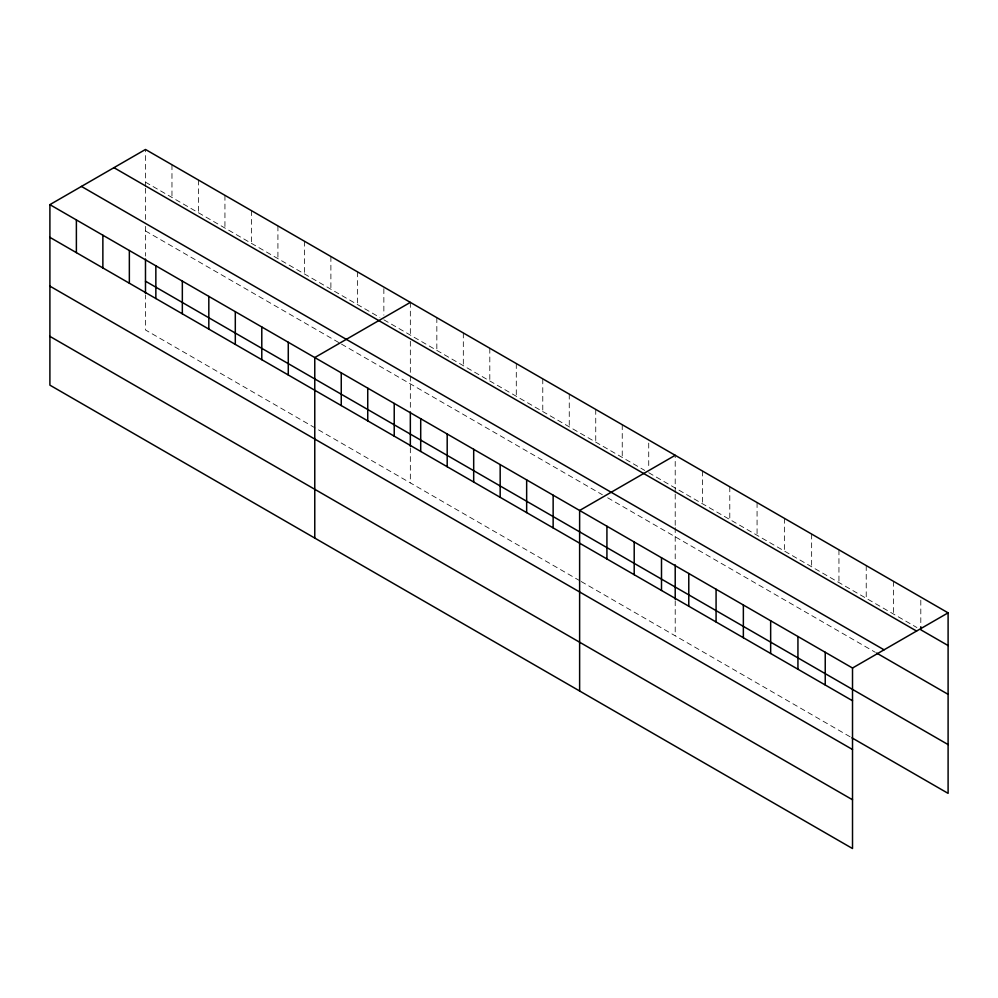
<?xml version="1.0" encoding="UTF-8"?>
<svg xmlns="http://www.w3.org/2000/svg" width="998" height="998" viewBox="0 0 998 998"><rect width="100%" height="100%" fill="white"/><g stroke="black" fill="none" stroke-linecap="round" stroke-linejoin="round"><path stroke-width="0.75" stroke-dasharray="4.99 3.74" d="M145.483 188.273L145.483 220.271M145.483 186.738L145.483 149.463M410.34 341.191L410.34 408.993M675.209 494.11L675.209 526.108M675.209 492.575L675.209 455.3M145.483 182.172L379.889 317.501M383.856 319.797L644.745 470.42M648.725 472.715L916.913 627.555M145.483 230.95L340.156 343.337M341.478 344.11L602.368 494.734M607.67 497.79L875.333 652.318M579.863 580.761L145.483 329.976L145.483 294.909M581.185 581.522L850.633 737.085M920.805 600.21L920.805 625.135M893.522 581.335L893.522 614.044M866.227 565.579L866.227 598.289M838.944 549.823L838.944 582.533M811.648 534.067L811.648 566.789M784.366 518.311L784.366 551.033M757.07 502.555L757.07 535.277M729.788 486.799L729.788 519.521M702.492 471.044L702.492 503.765M675.209 527.63L675.209 561.911M675.209 600.746L675.209 635.813M648.725 443.112L648.725 468.037M622.241 424.711L622.241 457.421M595.744 409.417L595.744 442.126M569.259 394.123L569.259 426.845M542.775 378.841L542.775 411.55M516.29 363.546L516.29 396.256M489.806 348.252L489.806 380.962M463.322 332.958L463.322 365.667M436.837 317.663L436.837 350.385M410.34 302.382L410.34 335.091M410.34 447.828L410.34 482.895M383.856 288.647L383.856 315.118M357.371 271.793L357.371 304.502M330.887 256.498L330.887 289.208M304.402 241.204L304.402 273.926M277.918 225.922L277.918 258.632M251.421 210.628L251.421 243.337M224.937 195.334L224.937 228.043M198.452 180.039L198.452 212.749M171.968 164.745L171.968 197.467M145.483 226.371L145.483 256.074"/><path stroke-width="1.5" d="M49.9 204.64L852.517 668.024L852.517 848.537L49.9 385.153L49.9 204.64L145.483 149.463L948.1 612.847L948.1 793.36L851.943 737.846M410.34 302.382L314.769 357.558L314.769 538.072M675.209 455.3L579.626 510.477L579.626 690.99M852.517 668.024L948.1 612.847M948.1 645.556L920.805 629.8L920.805 626.694M113.934 167.664L916.563 631.06M81.437 186.426L884.066 649.823M876.631 653.066L948.1 694.334M145.483 281.199L948.1 744.583M49.9 237.349L852.517 700.746M49.9 286.127L852.517 749.51M49.9 336.376L852.517 799.772M825.234 652.268L825.234 684.99M797.938 636.524L797.938 669.234M770.656 620.768L770.656 653.478M743.36 605.013L743.36 637.722M716.077 589.257L716.077 621.966M688.782 573.501L688.782 606.21M675.209 564.868L675.209 599.224M661.499 557.745L661.499 590.454M634.204 541.989L634.204 574.698M606.921 526.233L606.921 558.942M553.141 495.183L553.141 527.892M526.657 479.888L526.657 512.61M500.173 464.606L500.173 497.316M473.688 449.312L473.688 482.022M447.191 434.018L447.191 466.727M420.707 418.723L420.707 451.433M410.34 411.949L410.34 446.306M394.222 403.429L394.222 436.151M367.738 388.147L367.738 420.857M341.254 372.853L341.254 405.562M288.272 342.264L288.272 374.986M261.788 326.97L261.788 359.692M235.303 311.688L235.303 344.397M208.819 296.394L208.819 329.103M182.335 281.099L182.335 313.809M155.85 265.805L155.85 298.527M145.483 259.031L145.483 293.387M129.353 250.51L129.353 283.232M102.869 235.229L102.869 267.938M76.384 219.934L76.384 252.644"/></g></svg>
